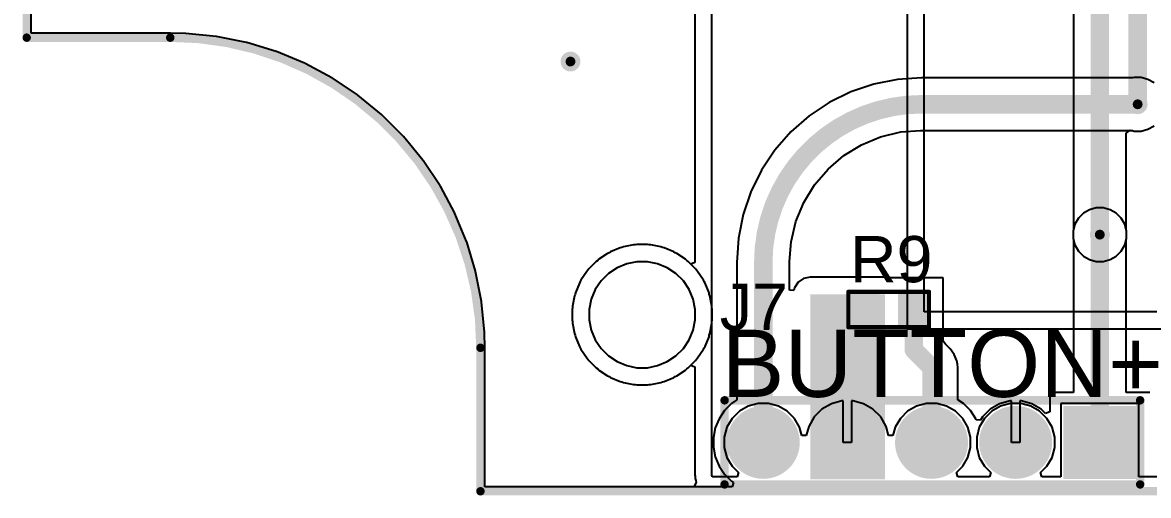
# Model space of a CAD drawing. Header units: millimetres. Extents: x -14 to 145, y 0 to 69.
# Drawn here: x -13.83 to 20.17, y -0.13 to 14.16 of the extents above; entities that cross this region are included whole.
import ezdxf

# ---------------------------------------------------------------- set-up
doc = ezdxf.new("R2010")
doc.units = ezdxf.units.MM
for name, color, linetype in [('BottomLayer', 5, 'Continuous'), ('BottomSolder', 6, 'Continuous'), ('Mechanical2', 216, 'Continuous'), ('MultiLayer', 9, 'Continuous'), ('PadHoleLayer', 156, 'Continuous'), ('TopLayer', 1, 'Continuous'), ('TopOverlay', 2, 'Continuous'), ('TopPaste', 8, 'Continuous'), ('TopSolder', 216, 'Continuous'), ('ViaHoleLayer', 16, 'Continuous')]:
    doc.layers.add(name, color=color, linetype=linetype)
doc.styles.add('Arial', font='', dxfattribs={"height": 0.2})
doc.styles.get('Arial').set_extended_font_data('Arial')

# ---------------------------------------------------------------- blocks, each defined once
blk = doc.blocks.new('R___0603_8')
at = {"layer": 'TopLayer'}
for points in [[(-0.381, 0.4445), (-0.381, -0.4445), (-1.143, -0.4445), (-1.143, 0.4445)], [(1.143, 0.4445), (1.143, -0.4445), (0.381, -0.4445), (0.381, 0.4445)]]:
    blk.add_hatch(color=1, dxfattribs=at).paths.add_polyline_path(points)
at = {"layer": 'TopPaste'}
for points in [[(-0.381, 0.4445), (-0.381, -0.4445), (-1.143, -0.4445), (-1.143, 0.4445)], [(1.143, 0.4445), (1.143, -0.4445), (0.381, -0.4445), (0.381, 0.4445)]]:
    blk.add_hatch(color=8, dxfattribs=at).paths.add_polyline_path(points)
at = {"layer": 'TopSolder'}
for points in [[(-0.2794, 0.5461), (-0.2794, -0.5461), (-1.2446, -0.5461), (-1.2446, 0.5461)], [(1.2446, 0.5461), (1.2446, -0.5461), (0.2794, -0.5461), (0.2794, 0.5461)]]:
    blk.add_hatch(color=216, dxfattribs=at).paths.add_polyline_path(points)
at = {"layer": 'TopOverlay', "const_width": 0.127}
for points in [[(1.2192, 0.5334), (-1.2192, 0.5334)], [(-1.2192, 0.5334), (-1.2192, -0.5334)], [(1.2192, 0.5334), (1.2192, -0.5334)], [(1.2192, -0.5334), (-1.2192, -0.5334)]]:
    blk.add_lwpolyline(points, dxfattribs=at)
at = {"layer": 'TopOverlay', "const_width": 0.0635}
for points in [[(-1.25095, 0.5334, 1), (-1.18745, 0.5334, 1)], [(-1.25095, 0.5334, 1), (-1.18745, 0.5334, 1)], [(1.18745, 0.5334, 1), (1.25095, 0.5334, 1)], [(1.18745, 0.5334, 1), (1.25095, 0.5334, 1)], [(-1.25095, -0.5334, 1), (-1.18745, -0.5334, 1)], [(-1.25095, -0.5334, 1), (-1.18745, -0.5334, 1)], [(1.18745, -0.5334, 1), (1.25095, -0.5334, 1)], [(1.18745, -0.5334, 1), (1.25095, -0.5334, 1)]]:
    blk.add_lwpolyline(points, format="xyb", close=True, dxfattribs=at)
blk = doc.blocks.new('5P_T_______H____P____42')
at = {"layer": 'BottomLayer'}
blk.add_hatch(color=5, dxfattribs=at).paths.add_polyline_path([(-6.08, 1), (-4.08, 1), (-4.08, -1), (-6.08, -1)])
h = blk.add_hatch(color=5, dxfattribs=at)
edge = h.paths.add_edge_path()
edge.add_arc((-2.54, 0), 1, 0, 360)
h = blk.add_hatch(color=5, dxfattribs=at)
edge = h.paths.add_edge_path()
edge.add_arc((0, 0), 1, 0, 360)
h = blk.add_hatch(color=5, dxfattribs=at)
edge = h.paths.add_edge_path()
edge.add_arc((2.54, 0), 1, 0, 360)
h = blk.add_hatch(color=5, dxfattribs=at)
edge = h.paths.add_edge_path()
edge.add_arc((5.08, 0), 1, 0, 360)
at = {"layer": 'BottomSolder'}
blk.add_hatch(color=6, dxfattribs=at).paths.add_polyline_path([(-6.182, 1.102), (-3.978, 1.102), (-3.978, -1.102), (-6.182, -1.102)])
h = blk.add_hatch(color=6, dxfattribs=at)
edge = h.paths.add_edge_path()
edge.add_arc((-2.54, 0), 1.102, 0, 360)
h = blk.add_hatch(color=6, dxfattribs=at)
edge = h.paths.add_edge_path()
edge.add_arc((0, 0), 1.102, 0, 360)
h = blk.add_hatch(color=6, dxfattribs=at)
edge = h.paths.add_edge_path()
edge.add_arc((2.54, 0), 1.102, 0, 360)
h = blk.add_hatch(color=6, dxfattribs=at)
edge = h.paths.add_edge_path()
edge.add_arc((5.08, 0), 1.102, 0, 360)
at = {"layer": 'MultiLayer'}
blk.add_hatch(color=9, dxfattribs=at).paths.add_polyline_path([(-6.08, 1), (-4.08, 1), (-4.08, -1), (-6.08, -1)])
h = blk.add_hatch(color=9, dxfattribs=at)
edge = h.paths.add_edge_path()
edge.add_arc((-2.54, 0), 1, 0, 360)
h = blk.add_hatch(color=9, dxfattribs=at)
edge = h.paths.add_edge_path()
edge.add_arc((0, 0), 1, 0, 360)
h = blk.add_hatch(color=9, dxfattribs=at)
edge = h.paths.add_edge_path()
edge.add_arc((2.54, 0), 1, 0, 360)
h = blk.add_hatch(color=9, dxfattribs=at)
edge = h.paths.add_edge_path()
edge.add_arc((5.08, 0), 1, 0, 360)
at = {"layer": 'PadHoleLayer'}
h = blk.add_hatch(color=156, dxfattribs=at)
edge = h.paths.add_edge_path()
edge.add_arc((-5.08, 0), 0.5, 0, 360)
h = blk.add_hatch(color=156, dxfattribs=at)
edge = h.paths.add_edge_path()
edge.add_arc((-2.54, 0), 0.5, 0, 360)
h = blk.add_hatch(color=156, dxfattribs=at)
edge = h.paths.add_edge_path()
edge.add_arc((0, 0), 0.5, 0, 360)
h = blk.add_hatch(color=156, dxfattribs=at)
edge = h.paths.add_edge_path()
edge.add_arc((2.54, 0), 0.5, 0, 360)
h = blk.add_hatch(color=156, dxfattribs=at)
edge = h.paths.add_edge_path()
edge.add_arc((5.08, 0), 0.5, 0, 360)
at = {"layer": 'TopLayer'}
blk.add_hatch(color=1, dxfattribs=at).paths.add_polyline_path([(-6.08, 1), (-4.08, 1), (-4.08, -1), (-6.08, -1)])
h = blk.add_hatch(color=1, dxfattribs=at)
edge = h.paths.add_edge_path()
edge.add_arc((-2.54, 0), 1, 0, 360)
h = blk.add_hatch(color=1, dxfattribs=at)
edge = h.paths.add_edge_path()
edge.add_arc((0, 0), 1, 0, 360)
h = blk.add_hatch(color=1, dxfattribs=at)
edge = h.paths.add_edge_path()
edge.add_arc((2.54, 0), 1, 0, 360)
h = blk.add_hatch(color=1, dxfattribs=at)
edge = h.paths.add_edge_path()
edge.add_arc((5.08, 0), 1, 0, 360)
at = {"layer": 'TopSolder'}
blk.add_hatch(color=216, dxfattribs=at).paths.add_polyline_path([(-6.182, 1.102), (-3.978, 1.102), (-3.978, -1.102), (-6.182, -1.102)])
h = blk.add_hatch(color=216, dxfattribs=at)
edge = h.paths.add_edge_path()
edge.add_arc((-2.54, 0), 1.102, 0, 360)
h = blk.add_hatch(color=216, dxfattribs=at)
edge = h.paths.add_edge_path()
edge.add_arc((0, 0), 1.102, 0, 360)
h = blk.add_hatch(color=216, dxfattribs=at)
edge = h.paths.add_edge_path()
edge.add_arc((2.54, 0), 1.102, 0, 360)
h = blk.add_hatch(color=216, dxfattribs=at)
edge = h.paths.add_edge_path()
edge.add_arc((5.08, 0), 1.102, 0, 360)
at = {"layer": 'TopOverlay', "const_width": 0.254}
for points in [[(-6.299, 1.27), (-6.299, -1.27)], [(6.248, 1.27), (-6.299, 1.27)], [(6.248, 1.27), (6.248, -1.27)], [(6.248, -1.27), (-6.299, -1.27)]]:
    blk.add_lwpolyline(points, dxfattribs=at)
at = {"layer": 'TopOverlay', "const_width": 0.127}
for points in [[(-6.363, 1.27, 1), (-6.236, 1.27, 1)], [(-6.363, 1.27, 1), (-6.236, 1.27, 1)], [(6.185, 1.27, 1), (6.312, 1.27, 1)], [(6.185, 1.27, 1), (6.312, 1.27, 1)], [(-6.363, -1.27, 1), (-6.236, -1.27, 1)], [(-6.363, -1.27, 1), (-6.236, -1.27, 1)], [(6.185, -1.27, 1), (6.312, -1.27, 1)], [(6.185, -1.27, 1), (6.312, -1.27, 1)]]:
    blk.add_lwpolyline(points, format="xyb", close=True, dxfattribs=at)

msp = doc.modelspace()

# ---------------------------------------------------------------- hatches: boundary and pattern name
at = {"layer": 'BottomLayer'}
h = msp.add_hatch(color=5, dxfattribs=at)
edge = h.paths.add_edge_path()
edge.add_arc((2.718, 12.979), 0.3, 0, 360)
h = msp.add_hatch(color=5, dxfattribs=at)
edge = h.paths.add_edge_path()
edge.add_arc((19.843, 11.688), 0.3, 0, 360)
h = msp.add_hatch(color=5, dxfattribs=at)
edge = h.paths.add_edge_path()
edge.add_arc((18.7, 7.751), 0.3, 0, 360)
at = {"layer": 'TopLayer'}
h = msp.add_hatch(color=1, dxfattribs=at)
edge = h.paths.add_edge_path()
edge.add_arc((2.718, 12.979), 0.3, 0, 360)
h = msp.add_hatch(color=1, dxfattribs=at)
edge = h.paths.add_edge_path()
edge.add_arc((19.843, 11.688), 0.3, 0, 360)
h = msp.add_hatch(color=1, dxfattribs=at)
edge = h.paths.add_edge_path()
edge.add_arc((18.7, 7.751), 0.3, 0, 360)
msp.add_hatch(color=1, dxfattribs=at).paths.add_polyline_path([(9.957, 0.36), (12.217, 0.36), (12.217, 5.948), (9.957, 5.948)])
at = {"layer": 'ViaHoleLayer'}
h = msp.add_hatch(color=16, dxfattribs=at)
edge = h.paths.add_edge_path()
edge.add_arc((2.718, 12.979), 0.15, 0, 360)
h = msp.add_hatch(color=16, dxfattribs=at)
edge = h.paths.add_edge_path()
edge.add_arc((19.843, 11.688), 0.15, 0, 360)
h = msp.add_hatch(color=16, dxfattribs=at)
edge = h.paths.add_edge_path()
edge.add_arc((18.7, 7.751), 0.15, 0, 360)

# ---------------------------------------------------------------- linework, layer by layer
at = {"layer": 'BottomLayer'}
for p, q in [((-13.563, 13.837), (-13.563, 54.829)), ((17.906, 46.512), (17.906, 7.909)), ((12.884, 27.477), (12.884, 5.424)), ((13.402, 5.424), (13.402, 27.477)), ((6.991, 3.748), (6.991, 25.531)), ((6.473, 25.013), (6.473, 6.905)), ((-9.367, 13.837), (-13.563, 13.837)), ((-9.365, 13.837), (-9.367, 13.837)), ((-9.363, 13.837), (-9.365, 13.837)), ((-8.904, 13.826), (-9.363, 13.837)), ((-8.899, 13.824), (-8.904, 13.826)), ((-8.893, 13.826), (-8.899, 13.824)), ((-7.979, 13.735), (-8.893, 13.826)), ((-7.972, 13.732), (-7.979, 13.735)), ((-7.965, 13.733), (-7.972, 13.732)), ((-7.064, 13.554), (-7.965, 13.733)), ((-7.058, 13.55), (-7.064, 13.554)), ((-7.051, 13.551), (-7.058, 13.55)), ((-6.171, 13.284), (-7.051, 13.551)), ((-6.166, 13.279), (-6.171, 13.284)), ((-6.158, 13.279), (-6.166, 13.279)), ((-5.309, 12.928), (-6.158, 13.279)), ((-5.304, 12.923), (-5.309, 12.928)), ((-5.297, 12.922), (-5.304, 12.923)), ((-4.486, 12.489), (-5.297, 12.922)), ((-4.482, 12.483), (-4.486, 12.489)), ((-4.475, 12.482), (-4.482, 12.483)), ((-3.711, 11.971), (-4.475, 12.482)), ((-3.707, 11.965), (-3.711, 11.971)), ((-3.7, 11.963), (-3.707, 11.965)), ((-2.989, 11.38), (-3.7, 11.963)), ((-2.986, 11.374), (-2.989, 11.38)), ((-2.979, 11.371), (-2.986, 11.374)), ((-2.329, 10.721), (-2.979, 11.371)), ((19.495, 10.816), (19.622, 10.911)), ((19.622, 10.911), (19.737, 10.88)), ((19.737, 10.88), (19.95, 10.88)), ((19.95, 10.88), (20.155, 10.935)), ((20.155, 10.935), (20.339, 11.042)), ((-2.326, 10.714), (-2.329, 10.721)), ((-2.32, 10.711), (-2.326, 10.714)), ((-1.737, 10), (-2.32, 10.711)), ((19.495, 7.909), (19.495, 10.816)), ((-1.735, 9.993), (-1.737, 10)), ((-1.729, 9.989), (-1.735, 9.993)), ((-1.218, 9.225), (-1.729, 9.989)), ((-1.217, 9.218), (-1.218, 9.225)), ((-1.211, 9.214), (-1.217, 9.218)), ((-0.778, 8.403), (-1.211, 9.214)), ((-0.777, 8.396), (-0.778, 8.403)), ((-0.772, 8.391), (-0.777, 8.396)), ((-0.421, 7.542), (-0.772, 8.391)), ((17.906, 7.909), (17.892, 7.858)), ((17.892, 7.858), (17.892, 7.645)), ((19.508, 7.858), (19.495, 7.909)), ((19.508, 7.645), (19.508, 7.858)), ((-0.421, 7.534), (-0.421, 7.542)), ((-0.416, 7.529), (-0.421, 7.534)), ((-0.149, 6.649), (-0.416, 7.529)), ((17.892, 7.645), (17.947, 7.439)), ((19.453, 7.439), (19.508, 7.645)), ((3.838, 7.182), (3.576, 7.007)), ((3.885, 7.202), (3.838, 7.182)), ((3.927, 7.23), (3.885, 7.202)), ((4.219, 7.351), (3.927, 7.23)), ((4.269, 7.36), (4.219, 7.351)), ((4.316, 7.38), (4.269, 7.36)), ((4.625, 7.441), (4.316, 7.38)), ((4.676, 7.441), (4.625, 7.441)), ((4.726, 7.451), (4.676, 7.441)), ((5.041, 7.451), (4.726, 7.451)), ((5.091, 7.441), (5.041, 7.451)), ((5.142, 7.441), (5.091, 7.441)), ((5.451, 7.38), (5.142, 7.441)), ((5.498, 7.36), (5.451, 7.38)), ((5.548, 7.351), (5.498, 7.36)), ((5.84, 7.23), (5.548, 7.351)), ((5.882, 7.202), (5.84, 7.23)), ((5.929, 7.182), (5.882, 7.202)), ((6.191, 7.007), (5.929, 7.182)), ((17.947, 7.439), (18.054, 7.255)), ((18.054, 7.255), (18.204, 7.105)), ((19.196, 7.105), (19.347, 7.255)), ((19.347, 7.255), (19.453, 7.439)), ((3.497, 6.943), (3.274, 6.72)), ((3.54, 6.971), (3.497, 6.943)), ((3.576, 7.007), (3.54, 6.971)), ((6.227, 6.971), (6.191, 7.007)), ((6.27, 6.943), (6.227, 6.971)), ((6.356, 6.857), (6.27, 6.943)), ((6.473, 6.905), (6.356, 6.857)), ((18.204, 7.105), (18.388, 6.998)), ((18.388, 6.998), (18.594, 6.943)), ((18.594, 6.943), (18.807, 6.943)), ((18.807, 6.943), (19.012, 6.998)), ((19.012, 6.998), (19.196, 7.105)), ((-0.15, 6.642), (-0.149, 6.649)), ((-0.146, 6.636), (-0.15, 6.642)), ((0.033, 5.735), (-0.146, 6.636)), ((3.21, 6.641), (3.035, 6.379)), ((3.246, 6.677), (3.21, 6.641)), ((3.274, 6.72), (3.246, 6.677)), ((2.987, 6.29), (2.866, 5.998)), ((3.015, 6.332), (2.987, 6.29)), ((3.035, 6.379), (3.015, 6.332)), ((2.837, 5.901), (2.775, 5.592)), ((2.856, 5.948), (2.837, 5.901)), ((2.866, 5.998), (2.856, 5.948)), ((0.032, 5.728), (0.033, 5.735)), ((0.035, 5.721), (0.032, 5.728)), ((0.126, 4.807), (0.035, 5.721)), ((2.775, 5.541), (2.766, 5.491)), ((2.766, 5.491), (2.766, 5.176)), ((2.775, 5.592), (2.775, 5.541)), ((2.766, 5.176), (2.775, 5.126)), ((2.775, 5.126), (2.775, 5.075)), ((12.884, 5.424), (12.884, 4.906)), ((33.516, 5.424), (13.402, 5.424)), ((0.124, 4.801), (0.126, 4.807)), ((0.126, 4.796), (0.124, 4.801)), ((0.137, 4.337), (0.126, 4.796)), ((2.775, 5.075), (2.837, 4.766)), ((2.837, 4.766), (2.856, 4.719)), ((12.884, 4.906), (33.823, 4.906)), ((2.856, 4.719), (2.866, 4.669)), ((2.866, 4.669), (2.987, 4.377)), ((0.137, 4.335), (0.137, 4.337)), ((0.137, 4.333), (0.137, 4.335)), ((0.137, 0.137), (0.137, 4.333)), ((2.987, 4.377), (3.015, 4.335)), ((3.015, 4.335), (3.035, 4.288)), ((3.035, 4.288), (3.21, 4.026)), ((3.21, 4.026), (3.246, 3.99)), ((3.246, 3.99), (3.274, 3.947)), ((3.274, 3.947), (3.497, 3.724)), ((6.27, 3.724), (6.356, 3.81)), ((6.356, 3.81), (6.473, 3.762)), ((6.473, 3.762), (6.473, 0.487)), ((6.991, 0.487), (6.991, 3.748)), ((3.497, 3.724), (3.54, 3.696)), ((3.54, 3.696), (3.576, 3.66)), ((3.576, 3.66), (3.838, 3.485)), ((3.838, 3.485), (3.885, 3.465)), ((3.885, 3.465), (3.927, 3.437)), ((3.927, 3.437), (4.219, 3.316)), ((5.548, 3.316), (5.84, 3.437)), ((5.84, 3.437), (5.882, 3.465)), ((5.882, 3.465), (5.929, 3.485)), ((5.929, 3.485), (6.191, 3.66)), ((6.191, 3.66), (6.227, 3.696)), ((6.227, 3.696), (6.27, 3.724)), ((4.219, 3.316), (4.269, 3.306)), ((4.269, 3.306), (4.316, 3.287)), ((4.316, 3.287), (4.625, 3.225)), ((4.625, 3.225), (4.676, 3.225)), ((4.676, 3.225), (4.726, 3.216)), ((4.726, 3.216), (5.041, 3.216)), ((5.041, 3.216), (5.091, 3.225)), ((5.091, 3.225), (5.142, 3.225)), ((5.142, 3.225), (5.451, 3.287)), ((5.451, 3.287), (5.498, 3.306)), ((5.498, 3.306), (5.548, 3.316)), ((10.915, 2.731), (10.596, 2.646)), ((10.953, 2.731), (10.915, 2.731)), ((10.953, 1.477), (10.953, 2.731)), ((11.245, 2.731), (11.207, 2.731)), ((11.207, 2.731), (11.207, 1.477)), ((11.564, 2.646), (11.245, 2.731)), ((7.817, 2.42), (7.598, 2.201)), ((8.086, 2.575), (7.817, 2.42)), ((8.385, 2.655), (8.086, 2.575)), ((8.695, 2.655), (8.385, 2.655)), ((8.995, 2.575), (8.695, 2.655)), ((9.264, 2.42), (8.995, 2.575)), ((9.483, 2.201), (9.264, 2.42)), ((10.31, 2.481), (10.077, 2.247)), ((10.596, 2.646), (10.31, 2.481)), ((11.85, 2.481), (11.564, 2.646)), ((12.084, 2.247), (11.85, 2.481)), ((12.897, 2.42), (12.678, 2.201)), ((13.166, 2.575), (12.897, 2.42)), ((13.465, 2.655), (13.166, 2.575)), ((13.775, 2.655), (13.465, 2.655)), ((14.075, 2.575), (13.775, 2.655)), ((14.344, 2.42), (14.075, 2.575)), ((14.563, 2.201), (14.344, 2.42)), ((15.437, 2.42), (15.218, 2.201)), ((15.706, 2.575), (15.437, 2.42)), ((16.005, 2.655), (15.706, 2.575)), ((16.315, 2.655), (16.005, 2.655)), ((16.615, 2.575), (16.315, 2.655)), ((16.884, 2.42), (16.615, 2.575)), ((17.103, 2.201), (16.884, 2.42)), ((19.878, 2.655), (17.523, 2.655)), ((17.523, 2.655), (17.523, 0.436)), ((19.878, 0.436), (19.878, 2.655)), ((7.598, 2.201), (7.443, 1.932)), ((9.638, 1.932), (9.483, 2.201)), ((10.077, 2.247), (9.912, 1.961)), ((12.249, 1.961), (12.084, 2.247)), ((12.678, 2.201), (12.523, 1.932)), ((14.718, 1.932), (14.563, 2.201)), ((15.218, 2.201), (15.063, 1.932)), ((17.258, 1.932), (17.103, 2.201)), ((7.443, 1.932), (7.363, 1.633)), ((9.705, 1.681), (9.638, 1.932)), ((9.912, 1.961), (9.837, 1.681)), ((12.324, 1.681), (12.249, 1.961)), ((12.523, 1.932), (12.456, 1.681)), ((14.798, 1.633), (14.718, 1.932)), ((15.063, 1.932), (14.983, 1.633)), ((17.338, 1.633), (17.258, 1.932)), ((7.363, 1.633), (7.363, 1.322)), ((9.837, 1.681), (9.705, 1.681)), ((11.207, 1.477), (10.953, 1.477)), ((12.456, 1.681), (12.324, 1.681)), ((14.798, 1.322), (14.798, 1.633)), ((14.983, 1.633), (14.983, 1.322)), ((17.338, 1.322), (17.338, 1.633)), ((7.363, 1.322), (7.443, 1.023)), ((7.443, 1.023), (7.598, 0.754)), ((14.563, 0.754), (14.718, 1.023)), ((14.718, 1.023), (14.798, 1.322)), ((14.983, 1.322), (15.063, 1.023)), ((15.063, 1.023), (15.218, 0.754)), ((17.103, 0.754), (17.258, 1.023)), ((17.258, 1.023), (17.338, 1.322)), ((7.598, 0.754), (7.789, 0.563)), ((14.372, 0.563), (14.563, 0.754)), ((15.218, 0.754), (15.409, 0.563)), ((16.912, 0.563), (17.103, 0.754)), ((6.473, 0.487), (6.479, 0.458)), ((6.479, 0.458), (6.479, 0.436)), ((6.479, 0.436), (6.483, 0.415)), ((6.483, 0.415), (6.483, 0.386)), ((6.483, 0.386), (6.489, 0.357)), ((6.489, 0.357), (6.5, 0.33)), ((6.997, 0.458), (6.991, 0.487)), ((6.997, 0.436), (6.997, 0.458)), ((7.749, 0.436), (6.997, 0.436)), ((7.789, 0.563), (7.749, 0.436)), ((14.411, 0.436), (14.372, 0.563)), ((15.369, 0.436), (14.411, 0.436)), ((15.409, 0.563), (15.369, 0.436)), ((16.951, 0.436), (16.912, 0.563)), ((17.523, 0.436), (16.951, 0.436)), ((21.021, 0.436), (19.878, 0.436)), ((6.444, 0.137), (0.137, 0.137)), ((6.513, 0.264), (6.444, 0.137)), ((6.5, 0.33), (6.513, 0.264))]:
    msp.add_line(p, q, dxfattribs=at)
at = {"layer": 'BottomLayer', "const_width": 0.559}
for points in [[(18.7, 7.751), (18.7, 46.512)], [(19.843, 11.688), (19.843, 44.795)]]:
    msp.add_lwpolyline(points, dxfattribs=at)
at = {"layer": 'BottomLayer', "const_width": 0.279}
for points in [[(19.704, 11.688, 1), (19.983, 11.688, 1)], [(18.561, 7.751, 1), (18.84, 7.751, 1)]]:
    msp.add_lwpolyline(points, format="xyb", close=True, dxfattribs=at)
at = {"layer": 'Mechanical2', "const_width": 0.254}
for points in [[(-13.7, 13.7), (-13.7, 54.967)], [(-13.7, 13.7), (-9.367, 13.7)], [(0, 0), (0, 4.333)], [(0, 0), (131.267, 0)]]:
    msp.add_lwpolyline(points, dxfattribs=at)
at = {"layer": 'Mechanical2', "const_width": 0.127}
for points in [[(-13.764, 13.7, 1), (-13.637, 13.7, 1)], [(-13.764, 13.7, 1), (-13.637, 13.7, 1)], [(-9.43, 13.7, 1), (-9.303, 13.7, 1)], [(-9.43, 13.7, 1), (-9.303, 13.7, 1)], [(-0.064, 4.333, 1), (0.064, 4.333, 1)], [(-0.064, 4.333, 1), (0.064, 4.333, 1)], [(-0.064, 0, 1), (0.064, 0, 1)], [(-0.064, 0, 1), (0.064, 0, 1)]]:
    msp.add_lwpolyline(points, format="xyb", close=True, dxfattribs=at)
at = {"layer": 'Mechanical2', "const_width": 0.254}
msp.add_lwpolyline([(-9.367, 13.7, -0.414214), (0, 4.333)], format="xyb", dxfattribs=at)
at = {"layer": 'MultiLayer'}
for p, q in [((4.417, 6.872), (4.126, 6.751)), ((4.726, 6.933), (4.417, 6.872)), ((4.883, 6.933), (4.726, 6.933)), ((5.041, 6.933), (4.883, 6.933)), ((5.35, 6.872), (5.041, 6.933)), ((5.641, 6.751), (5.35, 6.872)), ((3.864, 6.576), (3.641, 6.353)), ((4.126, 6.751), (3.864, 6.576)), ((5.903, 6.576), (5.641, 6.751)), ((6.126, 6.353), (5.903, 6.576)), ((3.641, 6.353), (3.466, 6.091)), ((6.301, 6.091), (6.126, 6.353)), ((3.345, 5.8), (3.283, 5.491)), ((3.466, 6.091), (3.345, 5.8)), ((6.422, 5.8), (6.301, 6.091)), ((6.483, 5.491), (6.422, 5.8)), ((3.283, 5.491), (3.283, 5.176)), ((6.483, 5.176), (6.483, 5.491)), ((3.283, 5.176), (3.345, 4.867)), ((6.422, 4.867), (6.483, 5.176)), ((3.345, 4.867), (3.466, 4.576)), ((6.301, 4.576), (6.422, 4.867)), ((3.466, 4.576), (3.641, 4.314)), ((6.126, 4.314), (6.301, 4.576)), ((3.641, 4.314), (3.864, 4.091)), ((3.864, 4.091), (4.126, 3.916)), ((5.641, 3.916), (5.903, 4.091)), ((5.903, 4.091), (6.126, 4.314)), ((4.126, 3.916), (4.417, 3.795)), ((4.417, 3.795), (4.726, 3.733)), ((5.041, 3.733), (5.35, 3.795)), ((5.35, 3.795), (5.641, 3.916)), ((4.726, 3.733), (4.883, 3.733)), ((4.883, 3.733), (4.883, 3.733)), ((4.883, 3.733), (5.041, 3.733))]:
    msp.add_line(p, q, dxfattribs=at)
at = {"layer": 'TopLayer'}
for p, q in [((-13.563, 13.837), (-13.563, 17.712)), ((-9.367, 13.837), (-13.563, 13.837)), ((-9.365, 13.837), (-9.367, 13.837)), ((-9.363, 13.837), (-9.365, 13.837)), ((-8.904, 13.826), (-9.363, 13.837)), ((-8.899, 13.824), (-8.904, 13.826)), ((-8.893, 13.826), (-8.899, 13.824)), ((-7.979, 13.735), (-8.893, 13.826)), ((-7.972, 13.732), (-7.979, 13.735)), ((-7.965, 13.733), (-7.972, 13.732)), ((-7.064, 13.554), (-7.965, 13.733)), ((-7.058, 13.55), (-7.064, 13.554)), ((-7.051, 13.551), (-7.058, 13.55)), ((-6.171, 13.284), (-7.051, 13.551)), ((-6.166, 13.279), (-6.171, 13.284)), ((-6.158, 13.279), (-6.166, 13.279)), ((-5.309, 12.928), (-6.158, 13.279)), ((-5.304, 12.923), (-5.309, 12.928)), ((-5.297, 12.922), (-5.304, 12.923)), ((-4.486, 12.489), (-5.297, 12.922)), ((-4.482, 12.483), (-4.486, 12.489)), ((-4.475, 12.482), (-4.482, 12.483)), ((-3.711, 11.971), (-4.475, 12.482)), ((11.873, 12.298), (11.182, 12.063)), ((12.588, 12.44), (11.873, 12.298)), ((13.316, 12.488), (12.588, 12.44)), ((13.316, 12.482), (13.316, 12.488)), ((19.685, 12.482), (13.316, 12.482)), ((19.737, 12.496), (19.685, 12.482)), ((19.95, 12.496), (19.737, 12.496)), ((20.155, 12.441), (19.95, 12.496)), ((20.339, 12.335), (20.155, 12.441)), ((-3.707, 11.965), (-3.711, 11.971)), ((-3.7, 11.963), (-3.707, 11.965)), ((-2.989, 11.38), (-3.7, 11.963)), ((11.182, 12.063), (10.528, 11.741)), ((10.528, 11.741), (9.922, 11.336)), ((-2.986, 11.374), (-2.989, 11.38)), ((-2.979, 11.371), (-2.986, 11.374)), ((-2.329, 10.721), (-2.979, 11.371)), ((9.922, 11.336), (9.374, 10.855)), ((12.692, 10.851), (13.285, 10.898)), ((13.285, 10.898), (13.316, 10.894)), ((13.316, 10.894), (19.685, 10.894)), ((19.685, 10.894), (19.737, 10.88)), ((19.737, 10.88), (19.95, 10.88)), ((19.95, 10.88), (20.155, 10.935)), ((20.155, 10.935), (20.339, 11.042)), ((-2.326, 10.714), (-2.329, 10.721)), ((-2.32, 10.711), (-2.326, 10.714)), ((-1.737, 10), (-2.32, 10.711)), ((9.374, 10.855), (8.893, 10.307)), ((11.505, 10.466), (12.083, 10.705)), ((12.083, 10.705), (12.692, 10.851)), ((8.893, 10.307), (8.488, 9.7)), ((10.972, 10.139), (11.505, 10.466)), ((-1.735, 9.993), (-1.737, 10)), ((-1.729, 9.989), (-1.735, 9.993)), ((-1.218, 9.225), (-1.729, 9.989)), ((10.496, 9.733), (10.972, 10.139)), ((8.488, 9.7), (8.165, 9.046)), ((10.09, 9.257), (10.496, 9.733)), ((-1.217, 9.218), (-1.218, 9.225)), ((-1.211, 9.214), (-1.217, 9.218)), ((-0.778, 8.403), (-1.211, 9.214)), ((9.763, 8.723), (10.09, 9.257)), ((8.165, 9.046), (7.931, 8.356)), ((9.523, 8.145), (9.763, 8.723)), ((18.388, 8.504), (18.204, 8.398)), ((18.594, 8.559), (18.388, 8.504)), ((18.807, 8.559), (18.594, 8.559)), ((19.012, 8.504), (18.807, 8.559)), ((19.196, 8.398), (19.012, 8.504)), ((-0.777, 8.396), (-0.778, 8.403)), ((-0.772, 8.391), (-0.777, 8.396)), ((-0.421, 7.542), (-0.772, 8.391)), ((7.931, 8.356), (7.789, 7.641)), ((18.054, 8.247), (17.947, 8.063)), ((18.204, 8.398), (18.054, 8.247)), ((19.347, 8.247), (19.196, 8.398)), ((19.453, 8.063), (19.347, 8.247)), ((9.377, 7.537), (9.523, 8.145)), ((17.947, 8.063), (17.892, 7.858)), ((17.892, 7.858), (17.892, 7.645)), ((19.508, 7.858), (19.453, 8.063)), ((19.508, 7.645), (19.508, 7.858)), ((-0.421, 7.534), (-0.421, 7.542)), ((-0.416, 7.529), (-0.421, 7.534)), ((-0.149, 6.649), (-0.416, 7.529)), ((7.789, 7.641), (7.741, 6.913)), ((9.331, 6.943), (9.377, 7.537)), ((17.892, 7.645), (17.906, 7.593)), ((17.906, 7.593), (17.906, 2.985)), ((19.495, 7.593), (19.508, 7.645)), ((19.495, 2.985), (19.495, 7.593)), ((3.838, 7.182), (3.576, 7.007)), ((3.885, 7.202), (3.838, 7.182)), ((3.927, 7.23), (3.885, 7.202)), ((4.219, 7.351), (3.927, 7.23)), ((4.269, 7.36), (4.219, 7.351)), ((4.316, 7.38), (4.269, 7.36)), ((4.625, 7.441), (4.316, 7.38)), ((4.676, 7.441), (4.625, 7.441)), ((4.726, 7.451), (4.676, 7.441)), ((5.041, 7.451), (4.726, 7.451)), ((5.091, 7.441), (5.041, 7.451)), ((5.142, 7.441), (5.091, 7.441)), ((5.451, 7.38), (5.142, 7.441)), ((5.498, 7.36), (5.451, 7.38)), ((5.548, 7.351), (5.498, 7.36)), ((5.84, 7.23), (5.548, 7.351)), ((5.882, 7.202), (5.84, 7.23)), ((5.929, 7.182), (5.882, 7.202)), ((6.191, 7.007), (5.929, 7.182)), ((3.497, 6.943), (3.274, 6.72)), ((3.54, 6.971), (3.497, 6.943)), ((3.576, 7.007), (3.54, 6.971)), ((6.227, 6.971), (6.191, 7.007)), ((6.27, 6.943), (6.227, 6.971)), ((6.493, 6.72), (6.27, 6.943)), ((7.741, 6.913), (7.746, 6.913)), ((7.746, 6.913), (7.746, 2.76)), ((9.335, 6.913), (9.331, 6.943)), ((9.335, 6.074), (9.335, 6.913)), ((-0.15, 6.642), (-0.149, 6.649)), ((-0.146, 6.636), (-0.15, 6.642)), ((0.033, 5.735), (-0.146, 6.636)), ((3.21, 6.641), (3.035, 6.379)), ((3.246, 6.677), (3.21, 6.641)), ((3.274, 6.72), (3.246, 6.677)), ((6.521, 6.677), (6.493, 6.72)), ((6.557, 6.641), (6.521, 6.677)), ((6.732, 6.379), (6.557, 6.641)), ((9.957, 6.466), (9.759, 6.426)), ((12.217, 6.466), (9.957, 6.466)), ((12.331, 6.443), (12.217, 6.466)), ((2.987, 6.29), (2.866, 5.998)), ((3.015, 6.332), (2.987, 6.29)), ((3.035, 6.379), (3.015, 6.332)), ((6.752, 6.332), (6.732, 6.379)), ((6.78, 6.29), (6.752, 6.332)), ((6.901, 5.998), (6.78, 6.29)), ((9.478, 6.146), (9.462, 6.062)), ((9.591, 6.314), (9.478, 6.146)), ((9.759, 6.426), (9.591, 6.314)), ((13.976, 6.443), (12.331, 6.443)), ((13.976, 4.538), (13.976, 6.443)), ((2.837, 5.901), (2.775, 5.592)), ((2.856, 5.948), (2.837, 5.901)), ((2.866, 5.998), (2.856, 5.948)), ((6.91, 5.948), (6.901, 5.998)), ((6.93, 5.901), (6.91, 5.948)), ((6.991, 5.592), (6.93, 5.901)), ((9.462, 6.062), (9.335, 6.074)), ((0.032, 5.728), (0.033, 5.735)), ((0.035, 5.721), (0.032, 5.728)), ((0.126, 4.807), (0.035, 5.721)), ((2.775, 5.541), (2.766, 5.491)), ((2.766, 5.491), (2.766, 5.176)), ((2.775, 5.592), (2.775, 5.541)), ((6.991, 5.541), (6.991, 5.592)), ((7.001, 5.491), (6.991, 5.541)), ((7.001, 5.176), (7.001, 5.491)), ((2.766, 5.176), (2.775, 5.126)), ((2.775, 5.126), (2.775, 5.075)), ((6.991, 5.126), (7.001, 5.176)), ((6.991, 5.075), (6.991, 5.126)), ((0.124, 4.801), (0.126, 4.807)), ((0.126, 4.796), (0.124, 4.801)), ((0.137, 4.337), (0.126, 4.796)), ((2.775, 5.075), (2.837, 4.766)), ((2.837, 4.766), (2.856, 4.719)), ((6.91, 4.719), (6.93, 4.766)), ((6.93, 4.766), (6.991, 5.075)), ((2.856, 4.719), (2.866, 4.669)), ((2.866, 4.669), (2.987, 4.377)), ((6.78, 4.377), (6.901, 4.669)), ((6.901, 4.669), (6.91, 4.719)), ((14.041, 4.441), (13.976, 4.538)), ((13.976, 4.538), (13.976, 4.538)), ((13.976, 4.538), (13.976, 4.538)), ((14.182, 4.3), (14.041, 4.441)), ((0.137, 4.335), (0.137, 4.337)), ((0.137, 4.333), (0.137, 4.335)), ((0.137, 0.137), (0.137, 4.333)), ((2.987, 4.377), (3.015, 4.335)), ((3.015, 4.335), (3.035, 4.288)), ((3.035, 4.288), (3.21, 4.026)), ((6.557, 4.026), (6.732, 4.288)), ((6.732, 4.288), (6.752, 4.335)), ((6.752, 4.335), (6.78, 4.377)), ((14.308, 4.135), (14.182, 4.3)), ((14.387, 3.944), (14.308, 4.135)), ((3.21, 4.026), (3.246, 3.99)), ((3.246, 3.99), (3.274, 3.947)), ((3.274, 3.947), (3.497, 3.724)), ((6.27, 3.724), (6.493, 3.947)), ((6.493, 3.947), (6.521, 3.99)), ((6.521, 3.99), (6.557, 4.026)), ((14.401, 3.841), (14.387, 3.944)), ((14.415, 3.738), (14.401, 3.841)), ((3.497, 3.724), (3.54, 3.696)), ((3.54, 3.696), (3.576, 3.66)), ((3.576, 3.66), (3.838, 3.485)), ((3.838, 3.485), (3.885, 3.465)), ((3.885, 3.465), (3.927, 3.437)), ((3.927, 3.437), (4.219, 3.316)), ((5.548, 3.316), (5.84, 3.437)), ((5.84, 3.437), (5.882, 3.465)), ((5.882, 3.465), (5.929, 3.485)), ((5.929, 3.485), (6.191, 3.66)), ((6.191, 3.66), (6.227, 3.696)), ((6.227, 3.696), (6.27, 3.724)), ((14.415, 2.76), (14.415, 3.738)), ((14.415, 3.738), (14.415, 3.738)), ((4.219, 3.316), (4.269, 3.306)), ((4.269, 3.306), (4.316, 3.287)), ((4.316, 3.287), (4.625, 3.225)), ((4.625, 3.225), (4.676, 3.225)), ((4.676, 3.225), (4.726, 3.216)), ((4.726, 3.216), (5.041, 3.216)), ((5.041, 3.216), (5.091, 3.225)), ((5.091, 3.225), (5.142, 3.225)), ((5.142, 3.225), (5.451, 3.287)), ((5.451, 3.287), (5.498, 3.306)), ((5.498, 3.306), (5.548, 3.316)), ((7.746, 2.76), (7.579, 2.649)), ((14.582, 2.649), (14.415, 2.76)), ((15.995, 2.731), (15.676, 2.646)), ((16.033, 2.731), (15.995, 2.731)), ((16.033, 1.477), (16.033, 2.731)), ((16.325, 2.731), (16.287, 2.731)), ((16.287, 2.731), (16.287, 1.477)), ((16.644, 2.646), (16.325, 2.731)), ((17.906, 2.985), (17.192, 2.985)), ((17.192, 2.985), (17.192, 2.398)), ((20.208, 2.985), (19.495, 2.985)), ((7.369, 2.439), (7.204, 2.192)), ((7.579, 2.649), (7.369, 2.439)), ((14.792, 2.439), (14.582, 2.649)), ((14.957, 2.192), (14.792, 2.439)), ((15.39, 2.481), (15.157, 2.247)), ((15.676, 2.646), (15.39, 2.481)), ((16.93, 2.481), (16.644, 2.646)), ((17.065, 2.346), (16.93, 2.481)), ((17.192, 2.398), (17.065, 2.346)), ((7.204, 2.192), (7.09, 1.917)), ((14.972, 2.155), (14.957, 2.192)), ((15.099, 2.147), (14.972, 2.155)), ((15.157, 2.247), (15.099, 2.147)), ((7.09, 1.917), (7.032, 1.626)), ((7.032, 1.626), (7.032, 1.329)), ((16.287, 1.477), (16.033, 1.477)), ((7.032, 1.329), (7.09, 1.038)), ((7.09, 1.038), (7.204, 0.763)), ((7.204, 0.763), (7.369, 0.516)), ((7.369, 0.516), (7.579, 0.306)), ((7.603, 0.137), (0.137, 0.137)), ((7.579, 0.306), (7.641, 0.264)), ((7.641, 0.264), (7.603, 0.137))]:
    msp.add_line(p, q, dxfattribs=at)
at = {"layer": 'TopLayer', "const_width": 0.559}
msp.add_lwpolyline([(8.54, 6.913, -0.414214), (13.316, 11.688)], format="xyb", dxfattribs=at)
for points in [[(13.316, 11.688), (19.843, 11.688)], [(18.7, 1.477), (18.7, 7.751)], [(8.54, 1.477), (8.54, 6.913)], [(13.087, 4.271), (13.087, 5.491)], [(13.087, 4.271), (13.62, 3.738)], [(13.62, 1.477), (13.62, 3.738)]]:
    msp.add_lwpolyline(points, dxfattribs=at)
at = {"layer": 'TopLayer', "const_width": 0.279}
for points in [[(13.176, 11.688, 1), (13.455, 11.688, 1)], [(13.176, 11.688, 1), (13.455, 11.688, 1)], [(19.704, 11.688, 1), (19.983, 11.688, 1)], [(18.561, 7.751, 1), (18.84, 7.751, 1)], [(8.401, 6.913, 1), (8.68, 6.913, 1)], [(8.401, 6.913, 1), (8.68, 6.913, 1)], [(12.947, 5.491, 1), (13.227, 5.491, 1)], [(12.947, 4.271, 1), (13.227, 4.271, 1)], [(12.947, 4.271, 1), (13.227, 4.271, 1)], [(13.481, 3.738, 1), (13.76, 3.738, 1)], [(13.481, 3.738, 1), (13.76, 3.738, 1)], [(8.401, 1.477, 1), (8.68, 1.477, 1)], [(13.481, 1.477, 1), (13.76, 1.477, 1)], [(18.561, 1.477, 1), (18.84, 1.477, 1)]]:
    msp.add_lwpolyline(points, format="xyb", close=True, dxfattribs=at)

# ---------------------------------------------------------------- block references
at = {"rotation": 180}
for name, p in [('R___0603_8', (12.325, 5.491)), ('5P_T_______H____P____42', (13.62, 1.477))]:
    msp.add_blockref(name, p, dxfattribs=at)

# ---------------------------------------------------------------- texts
at = {"layer": 'TopOverlay', "style": 'Arial'}
for s, p in [('R9', (11.155, 6.312)), ('J7', (7.224, 4.869))]:
    msp.add_text(s, height=1.397, dxfattribs=at).set_placement(p)
msp.add_text('BUTTON+', height=2.032, rotation=360, dxfattribs=at).set_placement((7.284, 2.849))

doc.saveas('drawing.dxf')
